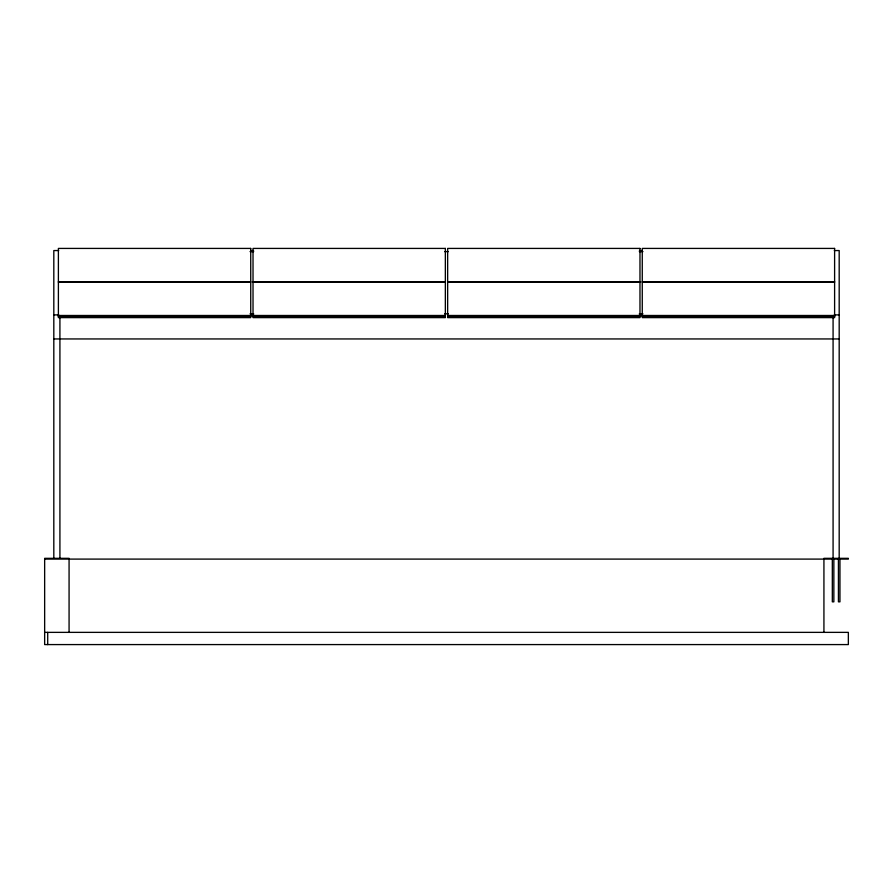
<?xml version="1.0" encoding="UTF-8"?>
<svg xmlns="http://www.w3.org/2000/svg" width="893" height="893" viewBox="0 0 893 893"><rect width="100%" height="100%" fill="white"/><g stroke="black" fill="none" stroke-linecap="round" stroke-linejoin="round"><path stroke-width="1.34" d="M78.997 315.899L79.756 315.776L61.438 315.776L78.997 316.144M99.983 315.899L100.753 315.776L82.435 315.776L99.983 316.144M120.979 315.899L121.738 315.776L103.421 315.776L120.979 316.144M141.965 315.899L142.724 315.776L124.406 315.776L141.965 316.144M162.95 315.899L163.72 315.776L145.403 315.776L162.95 316.144M183.947 315.899L184.706 315.776L166.388 315.776L183.947 316.144M204.932 315.899L205.691 315.776L187.374 315.776L204.932 316.144M225.918 315.899L226.688 315.776L208.37 315.776L225.918 316.144M246.914 315.899L247.674 315.776L229.356 315.776L246.914 316.144M273.626 315.899L274.385 315.776L256.068 315.776L273.626 316.144M294.612 315.899L295.382 315.776L277.064 315.776L294.612 316.144M315.609 315.899L316.368 315.776L298.05 315.776L315.609 316.144M336.594 315.899L337.353 315.776L319.035 315.776L336.594 316.144M357.58 315.899L358.35 315.776L340.032 315.776L357.58 316.144M378.576 315.899L379.335 315.776L361.018 315.776L378.576 316.144M399.562 315.899L400.321 315.776L382.003 315.776L399.562 316.144M420.547 315.899L421.317 315.776L403 315.776L420.547 316.144M441.544 315.899L442.303 315.776L423.985 315.776L441.544 316.144M468.256 315.899L469.015 315.776L450.697 315.776L468.256 316.144M489.241 315.899L490 315.776L471.683 315.776L489.241 316.144M510.227 315.899L510.997 315.776L492.679 315.776L510.227 316.144M531.223 315.899L531.982 315.776L513.665 315.776L531.223 316.144M552.209 315.899L552.968 315.776L534.65 315.776L552.209 316.144M573.194 315.899L573.965 315.776L555.647 315.776L573.194 316.144M594.191 315.899L594.95 315.776L576.632 315.776L594.191 316.144M615.177 315.899L615.936 315.776L597.618 315.776L615.177 316.144M636.162 315.899L636.932 315.776L618.615 315.776L636.162 316.144M662.885 315.899L663.644 315.776L645.326 315.776L662.885 316.144M683.871 315.899L684.63 315.776L666.312 315.776L683.871 316.144M704.856 315.899L705.626 315.776L687.309 315.776L704.856 316.144M725.853 315.899L726.612 315.776L708.294 315.776L725.853 316.144M746.838 315.899L747.597 315.776L729.28 315.776L746.838 316.144M767.824 315.899L768.594 315.776L750.276 315.776L767.824 316.144M788.82 315.899L789.579 315.776L771.262 315.776L788.82 316.144M809.806 315.899L810.565 315.776L792.247 315.776L809.806 316.144M830.791 315.899L831.562 315.776L813.244 315.776L830.791 316.144M58.692 250.553L53.814 250.553L53.814 558.326M250.766 250.553L253.556 250.553M639.444 250.553L642.234 250.553M834.308 250.553L839.186 250.553L839.186 558.326M250.04 251.614L253.701 251.614M444.669 251.614L448.331 251.614M639.299 251.614L642.96 251.614M58.391 281.82L250.732 281.82M253.02 281.82L445.35 281.82M447.65 281.82L639.98 281.82M642.268 281.82L834.609 281.82M58.391 282.088L250.732 282.088M253.02 282.088L445.35 282.088M447.65 282.088L639.98 282.088M642.268 282.088L834.609 282.088M250.04 313.834L253.701 313.834M444.669 313.834L448.331 313.834M639.299 313.834L642.96 313.834M53.814 314.894L58.692 314.894M250.766 314.894L253.556 314.894M639.444 314.894L642.234 314.894M834.308 314.894L839.186 314.894M58.391 315.486L250.732 315.486M253.02 315.486L445.35 315.486M447.65 315.486L639.98 315.486M642.268 315.486L834.609 315.486M58.391 316.435L250.732 316.435M253.02 316.435L445.35 316.435M447.65 316.435L639.98 316.435M642.268 316.435L834.609 316.435M58.391 316.669L250.732 316.669M253.02 316.669L445.35 316.669M447.65 316.669L639.98 316.669M642.268 316.669L834.609 316.669M53.814 338.949L839.186 338.949M44.65 559.096L848.35 559.096L848.35 558.326L823.926 558.326L823.926 632.367M44.65 632.367L848.35 632.367L848.35 644.579L44.65 644.579L44.65 558.326L69.074 558.326L69.074 632.367M839.956 559.096L839.956 601.837L838.427 601.837L838.427 559.096M833.85 559.096L833.85 601.837L832.321 601.837L832.321 559.096M833.08 317.562L833.08 558.326M59.92 317.562L59.92 558.326M47.709 632.367L47.709 644.579M250.732 248.421L58.391 248.421L58.391 317.618L250.732 317.618L250.732 248.421M445.35 248.421L253.02 248.421L253.02 317.618L445.35 317.618L445.35 248.421M639.98 248.421L447.65 248.421L447.65 317.618L639.98 317.618L639.98 248.421M834.609 248.421L642.268 248.421L642.268 317.618L834.609 317.618L834.609 248.421"/></g></svg>
